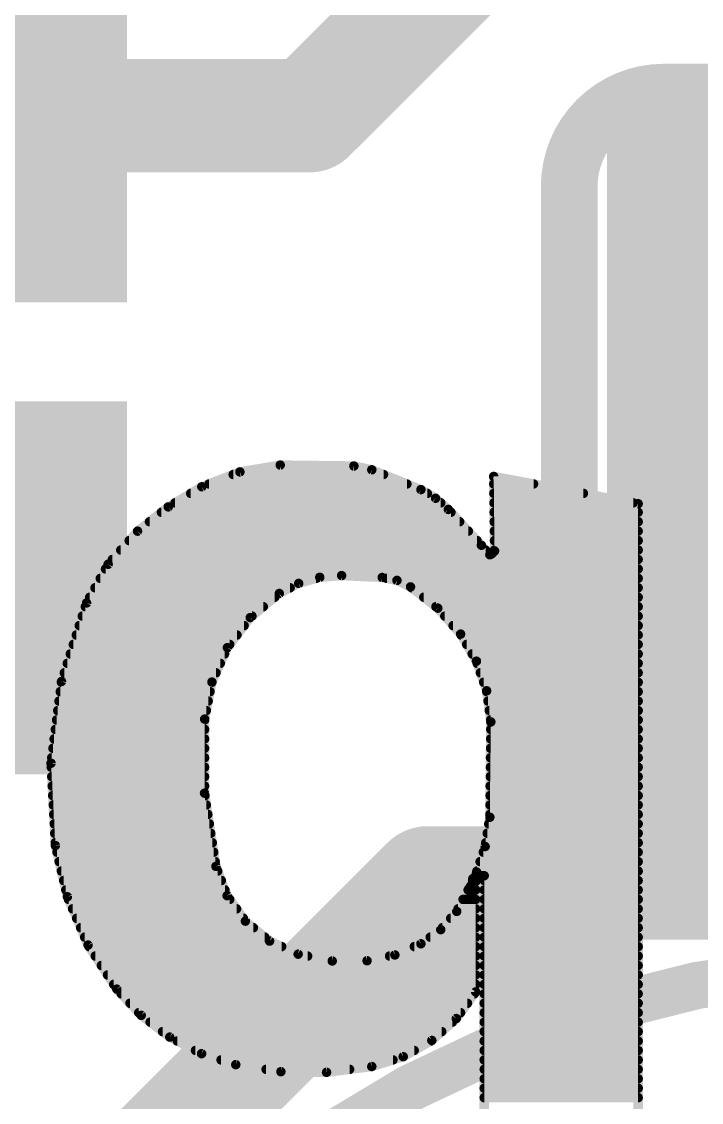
# Model space of a CAD drawing. Extents: x -8.2 to 28.1, y -0.4 to 23.5.
# Drawn here: x 10.338 to 12.166, y 4.966 to 7.873 of the extents above; entities that cross this region are included whole.
import ezdxf

# ---------------------------------------------------------------- set-up
doc = ezdxf.new("R2010")
doc.units = 0
for name, color, linetype in [('1', 12, 'CONTINUOUS'), ('21', 53, 'CONTINUOUS'), ('22', 53, 'CONTINUOUS'), ('29', 253, 'CONTINUOUS'), ('31', 253, 'CONTINUOUS'), ('39', 12, 'CONTINUOUS')]:
    doc.layers.add(name, color=color, linetype=linetype)

# ---------------------------------------------------------------- blocks, each defined once
blk = doc.blocks.new('RECT')
blk.add_solid([(-0.5, -0.5), (0.5, -0.5), (-0.5, 0.5), (0.5, 0.5)])

msp = doc.modelspace()

# ---------------------------------------------------------------- linework, layer by layer
at = {"layer": '1', "const_width": 0.3048}
for points in [[(11.1125, 7.62), (11.7475, 8.255)], [(9.685, 7.62), (11.1125, 7.62)], [(11.43, 5.5563), (9.6837, 3.81)], [(13.0175, 5.5563), (11.43, 5.5563)]]:
    msp.add_lwpolyline(points, dxfattribs=at)
at = {"layer": '1', "const_width": 0.1524}
for points in [[(11.1125, 7.5438, 1), (11.1125, 7.6962)], [(11.0586, 7.6739, 1), (11.1664, 7.5661)], [(11.43, 5.6325, 1), (11.43, 5.4801)], [(11.4839, 5.5024, 1), (11.3761, 5.6101)]]:
    msp.add_lwpolyline(points, format="xyb", dxfattribs=at)
at = {"layer": '21'}
for points, const_width in [([(12.065, 7.6835, 0.4142), (11.811, 7.4295)], 0.1524), ([(12.065, 7.7216, 1), (12.065, 7.6454)], 0.0762), ([(12.065, 7.6454, 1), (12.065, 7.7216)], 0.0762), ([(11.8491, 7.4295, 1), (11.7729, 7.4295)], 0.0762), ([(11.7729, 7.4295, 1), (11.8491, 7.4295)], 0.0762), ([(11.811, 5.9055, 0.4142), (12.065, 5.6515)], 0.1524), ([(11.8491, 5.9055, 1), (11.7729, 5.9055)], 0.0762), ([(11.7729, 5.9055, 1), (11.8491, 5.9055)], 0.0762), ([(12.065, 5.6896, 1), (12.065, 5.6134)], 0.0762), ([(12.065, 5.6134, 1), (12.065, 5.6896)], 0.0762)]:
    msp.add_lwpolyline(points, format="xyb", dxfattribs=dict(at, const_width=const_width))
at = {"layer": '21', "const_width": 0.1524}
for points in [[(12.065, 7.6835), (14.605, 7.6835)], [(11.811, 5.9055), (11.811, 7.4295)], [(14.605, 5.6515), (12.065, 5.6515)]]:
    msp.add_lwpolyline(points, dxfattribs=at)
at = {"layer": '22', "const_width": 0.0254}
for points in [[(11.0338, 6.6802), (10.9253, 6.6618)], [(11.2319, 6.6777), (11.0338, 6.6802)], [(11.2801, 6.6675), (11.2319, 6.6777)], [(10.9253, 6.6618), (10.8229, 6.6218)], [(10.9073, 6.6548), (11.3116, 6.6548)], [(11.4122, 6.6142), (11.2801, 6.6675)], [(11.6078, 6.6497), (11.6103, 6.4491)], [(11.9964, 6.5761), (11.6078, 6.6497)], [(10.8229, 6.6218), (10.7327, 6.5677)], [(10.8423, 6.6294), (11.3745, 6.6294)], [(11.6081, 6.6294), (11.715, 6.6294)], [(10.7932, 6.604), (11.4295, 6.604)], [(11.4515, 6.5909), (11.4122, 6.6142)], [(11.4859, 6.5608), (11.4515, 6.5909)], [(11.6084, 6.604), (11.8491, 6.604)], [(10.7327, 6.5677), (10.6502, 6.5024)], [(10.7508, 6.5786), (11.4656, 6.5786)], [(11.5748, 6.4643), (11.4859, 6.5608)], [(11.6087, 6.5786), (11.9832, 6.5786)], [(11.9964, 4.5187), (11.9964, 6.5761)], [(10.7143, 6.5532), (11.4929, 6.5532)], [(11.609, 6.5532), (11.9964, 6.5532)], [(10.6502, 6.5024), (10.5711, 6.4134)], [(10.6502, 6.5024), (11.5397, 6.5024)], [(10.6823, 6.5278), (11.5163, 6.5278)], [(11.6093, 6.5278), (11.9964, 6.5278)], [(11.6096, 6.5024), (11.9964, 6.5024)], [(10.6276, 6.477), (11.5631, 6.477)], [(11.61, 6.477), (11.9964, 6.477)], [(10.605, 6.4516), (11.5862, 6.4516)], [(11.5976, 6.4389), (11.5748, 6.4643)], [(11.6103, 6.4491), (11.6027, 6.4414)], [(11.6103, 6.4516), (11.9964, 6.4516)], [(10.5711, 6.4134), (10.5131, 6.3094)], [(10.5824, 6.4262), (11.9964, 6.4262)], [(11.6027, 6.4414), (11.5976, 6.4389)], [(10.564, 6.4008), (11.9964, 6.4008)], [(10.5499, 6.3754), (11.1302, 6.3754)], [(11.0312, 6.3348), (11.0835, 6.362)], [(11.0835, 6.362), (11.1402, 6.3783)], [(11.1402, 6.3783), (11.1989, 6.383)], [(11.1989, 6.383), (11.3081, 6.3779)], [(11.3081, 6.3779), (11.3478, 6.37)], [(11.3206, 6.3754), (11.9964, 6.3754)], [(11.3478, 6.37), (11.3843, 6.3525)], [(10.5357, 6.35), (11.0605, 6.35)], [(10.9531, 6.2699), (11.0312, 6.3348)], [(11.3843, 6.3525), (11.4575, 6.2953)], [(11.3875, 6.35), (11.9964, 6.35)], [(10.5131, 6.3094), (10.4457, 6.0981)], [(10.5098, 6.2992), (10.9883, 6.2992)], [(10.5216, 6.3246), (11.0189, 6.3246)], [(11.42, 6.3246), (11.9964, 6.3246)], [(11.4525, 6.2992), (11.9964, 6.2992)], [(10.5017, 6.2738), (10.9578, 6.2738)], [(10.8917, 6.1891), (10.9531, 6.2699)], [(11.4575, 6.2953), (11.5189, 6.2255)], [(11.4764, 6.2738), (11.9964, 6.2738)], [(10.4936, 6.2484), (10.9367, 6.2484)], [(11.4988, 6.2484), (11.9964, 6.2484)], [(10.4855, 6.223), (10.9174, 6.223)], [(11.5189, 6.2255), (11.5615, 6.1527)], [(11.5204, 6.223), (11.9964, 6.223)], [(10.4774, 6.1976), (10.8981, 6.1976)], [(10.8501, 6.0965), (10.8917, 6.1891)], [(11.5352, 6.1976), (11.9964, 6.1976)], [(10.4693, 6.1722), (10.8841, 6.1722)], [(11.5501, 6.1722), (11.9964, 6.1722)], [(11.5615, 6.1527), (11.5889, 6.0729)], [(10.4612, 6.1468), (10.8727, 6.1468)], [(11.5635, 6.1468), (11.9964, 6.1468)], [(10.4457, 6.0981), (10.4174, 5.8781)], [(10.4454, 6.096), (10.85, 6.096)], [(10.4531, 6.1214), (10.8613, 6.1214)], [(10.8306, 5.9969), (10.8501, 6.0965)], [(11.5722, 6.1214), (11.9964, 6.1214)], [(11.581, 6.096), (11.9964, 6.096)], [(10.4422, 6.0706), (10.8451, 6.0706)], [(11.5889, 6.0729), (11.6002, 5.9893)], [(11.5892, 6.0706), (11.9964, 6.0706)], [(10.4389, 6.0452), (10.8401, 6.0452)], [(11.5927, 6.0452), (11.9964, 6.0452)], [(10.4356, 6.0198), (10.8351, 6.0198)], [(11.5961, 6.0198), (11.9964, 6.0198)], [(10.4324, 5.9944), (10.8306, 5.9944)], [(10.8303, 5.7976), (10.8306, 5.9969)], [(11.6002, 5.9893), (11.5976, 5.7328)], [(11.5995, 5.9944), (11.9964, 5.9944)], [(10.4291, 5.969), (10.8306, 5.969)], [(11.6, 5.969), (11.9964, 5.969)], [(10.4258, 5.9436), (10.8305, 5.9436)], [(11.5997, 5.9436), (11.9964, 5.9436)], [(10.4193, 5.8928), (10.8304, 5.8928)], [(10.4226, 5.9182), (10.8305, 5.9182)], [(11.5992, 5.8928), (11.9964, 5.8928)], [(11.5995, 5.9182), (11.9964, 5.9182)], [(10.4174, 5.8781), (10.4292, 5.6566)], [(10.418, 5.8674), (10.8304, 5.8674)], [(11.599, 5.8674), (11.9964, 5.8674)], [(10.4193, 5.842), (10.8303, 5.842)], [(11.5987, 5.842), (11.9964, 5.842)], [(10.4207, 5.8166), (10.8303, 5.8166)], [(11.5984, 5.8166), (11.9964, 5.8166)], [(10.422, 5.7912), (10.8313, 5.7912)], [(10.861, 5.6007), (10.8303, 5.7976)], [(11.5982, 5.7912), (11.9964, 5.7912)], [(10.4234, 5.7658), (10.8352, 5.7658)], [(11.5979, 5.7658), (11.9964, 5.7658)], [(10.4247, 5.7404), (10.8392, 5.7404)], [(10.4261, 5.715), (10.8432, 5.715)], [(11.5976, 5.7328), (11.5849, 5.654)], [(11.5947, 5.715), (11.9964, 5.715)], [(11.5977, 5.7404), (11.9964, 5.7404)], [(10.4274, 5.6896), (10.8471, 5.6896)], [(11.5906, 5.6896), (11.9964, 5.6896)], [(10.4288, 5.6642), (10.8511, 5.6642)], [(11.5865, 5.6642), (11.9964, 5.6642)], [(10.4292, 5.6566), (10.4615, 5.519)], [(10.4334, 5.6388), (10.8551, 5.6388)], [(11.5849, 5.654), (11.5621, 5.5855)], [(11.5798, 5.6388), (11.9964, 5.6388)], [(10.4393, 5.6134), (10.859, 5.6134)], [(10.891, 5.5218), (10.861, 5.6007)], [(11.5714, 5.6134), (11.9964, 5.6134)], [(10.4453, 5.588), (10.8658, 5.588)], [(11.5621, 5.5855), (11.5616, 5.5818)], [(11.5616, 5.5818), (11.563, 5.5783)], [(11.5629, 5.588), (11.9964, 5.588)], [(11.563, 5.5783), (11.566, 5.5759)], [(11.566, 5.5759), (11.5697, 5.5753)], [(11.5697, 5.5753), (11.5824, 5.5753)], [(11.5824, 5.5753), (11.5824, 4.1453)], [(10.4513, 5.5626), (10.8755, 5.5626)], [(11.5443, 5.5448), (11.5392, 5.5372)], [(11.5499, 5.5529), (11.5443, 5.5448)], [(11.5519, 5.5626), (11.5499, 5.5529)], [(11.5595, 5.5601), (11.5519, 5.5677)], [(11.5519, 5.5677), (11.5519, 5.5626)], [(11.5519, 5.5626), (11.557, 5.5626)], [(11.5595, 5.2629), (11.5595, 5.5601)], [(11.5824, 5.5626), (11.9964, 5.5626)], [(10.4572, 5.5372), (10.8851, 5.5372)], [(10.4615, 5.519), (10.5171, 5.3889)], [(10.4646, 5.5118), (10.8981, 5.5118)], [(10.9401, 5.4533), (10.891, 5.5218)], [(11.5392, 5.5372), (11.5085, 5.4795)], [(11.5257, 5.5118), (11.5595, 5.5118)], [(11.5392, 5.5372), (11.5595, 5.5372)], [(11.5824, 5.5372), (11.9964, 5.5372)], [(11.5824, 5.5118), (11.9964, 5.5118)], [(10.4754, 5.4864), (10.9164, 5.4864)], [(11.5122, 5.4864), (11.5595, 5.4864)], [(11.5824, 5.4864), (11.9964, 5.4864)], [(10.4863, 5.461), (10.9346, 5.461)], [(11.0053, 5.3996), (10.9401, 5.4533)], [(11.5085, 5.4795), (11.4654, 5.4303)], [(11.4923, 5.461), (11.5595, 5.461)], [(11.5824, 5.461), (11.9964, 5.461)], [(10.4971, 5.4356), (10.9616, 5.4356)], [(11.4654, 5.4303), (11.4122, 5.3924)], [(11.47, 5.4356), (11.5595, 5.4356)], [(11.5824, 5.4356), (11.9964, 5.4356)], [(10.508, 5.4102), (10.9924, 5.4102)], [(11.082, 5.3645), (11.0053, 5.3996)], [(11.4372, 5.4102), (11.5595, 5.4102)], [(11.5824, 5.4102), (11.9964, 5.4102)], [(10.5171, 5.3889), (10.5943, 5.2705)], [(10.5198, 5.3848), (11.0377, 5.3848)], [(11.4122, 5.3924), (11.3421, 5.3624)], [(11.3945, 5.3848), (11.5595, 5.3848)], [(11.5824, 5.3848), (11.9964, 5.3848)], [(10.5364, 5.3594), (11.1075, 5.3594)], [(11.1738, 5.3461), (11.082, 5.3645)], [(11.2674, 5.3467), (11.1738, 5.3461)], [(11.3421, 5.3624), (11.2674, 5.3467)], [(11.3279, 5.3594), (11.5595, 5.3594)], [(11.5824, 5.3594), (11.9964, 5.3594)], [(10.5529, 5.334), (11.5595, 5.334)], [(10.5695, 5.3086), (11.5595, 5.3086)], [(11.5824, 5.334), (11.9964, 5.334)], [(11.5824, 5.3086), (11.9964, 5.3086)], [(10.586, 5.2832), (11.5595, 5.2832)], [(11.5824, 5.2832), (11.9964, 5.2832)], [(10.5943, 5.2705), (10.6601, 5.1998)], [(10.6061, 5.2578), (11.5558, 5.2578)], [(11.5075, 5.1913), (11.5595, 5.2629)], [(11.5824, 5.2578), (11.9964, 5.2578)], [(10.6298, 5.2324), (11.5373, 5.2324)], [(11.5824, 5.2324), (11.9964, 5.2324)], [(10.6534, 5.207), (11.5189, 5.207)], [(10.6601, 5.1998), (10.7369, 5.1414)], [(11.5824, 5.207), (11.9964, 5.207)], [(10.684, 5.1816), (11.4966, 5.1816)], [(11.4415, 5.1323), (11.5075, 5.1913)], [(11.5824, 5.1816), (11.9964, 5.1816)], [(10.7174, 5.1562), (11.4682, 5.1562)], [(10.7369, 5.1414), (10.8225, 5.0968)], [(11.5824, 5.1562), (11.9964, 5.1562)], [(10.7571, 5.1308), (11.4388, 5.1308)], [(10.8059, 5.1054), (11.3941, 5.1054)], [(11.3646, 5.0886), (11.4415, 5.1323)], [(11.5824, 5.1308), (11.9964, 5.1308)], [(11.5824, 5.1054), (11.9964, 5.1054)], [(10.8225, 5.0968), (10.9144, 5.0673)], [(10.8748, 5.08), (11.3369, 5.08)], [(11.2801, 5.0622), (11.3646, 5.0886)], [(11.5824, 5.08), (11.9964, 5.08)], [(10.9144, 5.0673), (11.0357, 5.0484)], [(10.9959, 5.0546), (11.2205, 5.0546)], [(11.0357, 5.0484), (11.1584, 5.0467)], [(11.1584, 5.0467), (11.2801, 5.0622)], [(11.5824, 5.0546), (11.9964, 5.0546)], [(11.5824, 5.0292), (11.9964, 5.0292)], [(11.5824, 5.0038), (11.9964, 5.0038)], [(11.5824, 4.9784), (11.9964, 4.9784)]]:
    msp.add_lwpolyline(points, dxfattribs=at)
at = {"layer": '22', "const_width": 0.0127}
for points in [[(11.0339, 6.6865, 1), (11.0337, 6.6739)], [(11.0349, 6.6739, 1), (11.0327, 6.6865)], [(11.2332, 6.6839, 1), (11.2306, 6.6715)], [(11.2318, 6.6714, 1), (11.232, 6.684)], [(10.9073, 6.6612, 1), (10.9073, 6.6485)], [(10.9243, 6.6681, 1), (10.9264, 6.6556)], [(10.9277, 6.6559, 1), (10.923, 6.6678)], [(11.2825, 6.6734, 1), (11.2777, 6.6616)], [(11.2788, 6.6613, 1), (11.2814, 6.6737)], [(11.3116, 6.6485, 1), (11.3116, 6.6612)], [(11.6141, 6.6498, 1), (11.6015, 6.6496)], [(11.609, 6.6559, 1), (11.6066, 6.6435)], [(10.8206, 6.6277, 1), (10.8252, 6.6159)], [(10.8262, 6.6164, 1), (10.8196, 6.6272)], [(10.8423, 6.6358, 1), (10.8423, 6.6231)], [(11.3745, 6.6231, 1), (11.3745, 6.6358)], [(11.6081, 6.6358, 1), (11.6081, 6.6231)], [(11.715, 6.6231, 1), (11.715, 6.6358)], [(10.7932, 6.6104, 1), (10.7932, 6.5976)], [(11.4154, 6.6197, 1), (11.409, 6.6087)], [(11.4098, 6.6083, 1), (11.4146, 6.6201)], [(11.4295, 6.5976, 1), (11.4295, 6.6104)], [(11.4557, 6.5957, 1), (11.4474, 6.5862)], [(11.4483, 6.5855, 1), (11.4548, 6.5964)], [(11.6084, 6.6104, 1), (11.6084, 6.5976)], [(11.8491, 6.5976, 1), (11.8491, 6.6104)], [(10.7294, 6.5732, 1), (10.7359, 6.5623)], [(10.7366, 6.5627, 1), (10.7287, 6.5727)], [(10.7508, 6.585, 1), (10.7508, 6.5723)], [(11.4656, 6.5723, 1), (11.4656, 6.585)], [(11.4906, 6.5651, 1), (11.4812, 6.5565)], [(11.4817, 6.556, 1), (11.4901, 6.5656)], [(11.6087, 6.585, 1), (11.6087, 6.5723)], [(11.9832, 6.5723, 1), (11.9832, 6.585)], [(12.0028, 6.5761, 1), (11.9901, 6.5761)], [(11.9952, 6.5699, 1), (11.9976, 6.5823)], [(10.7143, 6.5596, 1), (10.7143, 6.5469)], [(11.4929, 6.5469, 1), (11.4929, 6.5596)], [(11.609, 6.5596, 1), (11.609, 6.5469)], [(11.9964, 6.5469, 1), (11.9964, 6.5596)], [(10.6502, 6.5088, 1), (10.6502, 6.4961)], [(10.6463, 6.5074, 1), (10.6541, 6.4974)], [(10.6549, 6.4982, 1), (10.6455, 6.5066)], [(10.6823, 6.5342, 1), (10.6823, 6.5214)], [(11.5163, 6.5214, 1), (11.5163, 6.5342)], [(11.5397, 6.4961, 1), (11.5397, 6.5088)], [(11.6093, 6.5342, 1), (11.6093, 6.5214)], [(11.6096, 6.5088, 1), (11.6096, 6.4961)], [(11.9964, 6.5214, 1), (11.9964, 6.5342)], [(11.9964, 6.4961, 1), (11.9964, 6.5088)], [(10.6276, 6.4834, 1), (10.6276, 6.4707)], [(11.5631, 6.4707, 1), (11.5631, 6.4834)], [(11.61, 6.4834, 1), (11.61, 6.4707)], [(11.9964, 6.4707, 1), (11.9964, 6.4834)], [(10.605, 6.458, 1), (10.605, 6.4452)], [(11.5795, 6.4685, 1), (11.5701, 6.4601)], [(11.5701, 6.46, 1), (11.5795, 6.4686)], [(11.5862, 6.4452, 1), (11.5862, 6.458)], [(11.6103, 6.458, 1), (11.6103, 6.4452)], [(11.604, 6.449, 1), (11.6166, 6.4492)], [(11.6148, 6.4446, 1), (11.6058, 6.4536)], [(11.9964, 6.4452, 1), (11.9964, 6.458)], [(10.5766, 6.4103, 1), (10.5655, 6.4165)], [(10.5824, 6.4326, 1), (10.5824, 6.4199)], [(11.5948, 6.4446, 1), (11.6004, 6.4332)], [(11.5929, 6.4347, 1), (11.6023, 6.4431)], [(11.5982, 6.4459, 1), (11.6072, 6.4369)], [(11.6055, 6.4357, 1), (11.5999, 6.4471)], [(11.9964, 6.4199, 1), (11.9964, 6.4326)], [(10.564, 6.4072, 1), (10.564, 6.3944)], [(10.5663, 6.4176, 1), (10.5758, 6.4092)], [(11.9964, 6.3944, 1), (11.9964, 6.4072)], [(10.5499, 6.3818, 1), (10.5499, 6.369)], [(11.0817, 6.3681, 1), (11.0853, 6.3559)], [(11.0864, 6.3563, 1), (11.0806, 6.3676)], [(11.1302, 6.369, 1), (11.1302, 6.3818)], [(11.1396, 6.3846, 1), (11.1407, 6.3719)], [(11.1419, 6.3722, 1), (11.1384, 6.3844)], [(11.1992, 6.3893, 1), (11.1986, 6.3767)], [(11.1994, 6.3767, 1), (11.1984, 6.3893)], [(11.3093, 6.3841, 1), (11.3069, 6.3717)], [(11.3078, 6.3716, 1), (11.3084, 6.3842)], [(11.3206, 6.3818, 1), (11.3206, 6.369)], [(11.3505, 6.3757, 1), (11.345, 6.3642)], [(11.3465, 6.3637, 1), (11.349, 6.3762)], [(11.9964, 6.369, 1), (11.9964, 6.3818)], [(10.5357, 6.3564, 1), (10.5357, 6.3437)], [(11.0283, 6.3404, 1), (11.0341, 6.3292)], [(11.0353, 6.3299, 1), (11.0271, 6.3397)], [(11.0605, 6.3437, 1), (11.0605, 6.3564)], [(11.3882, 6.3575, 1), (11.3804, 6.3475)], [(11.3875, 6.3564, 1), (11.3875, 6.3437)], [(11.3816, 6.3468, 1), (11.387, 6.3582)], [(11.9964, 6.3437, 1), (11.9964, 6.3564)], [(10.5098, 6.3056, 1), (10.5098, 6.2928)], [(10.5076, 6.3125, 1), (10.5186, 6.3063)], [(10.5191, 6.3075, 1), (10.5071, 6.3113)], [(10.5216, 6.331, 1), (10.5216, 6.3182)], [(10.9883, 6.2928, 1), (10.9883, 6.3056)], [(11.0189, 6.3182, 1), (11.0189, 6.331)], [(11.42, 6.331, 1), (11.42, 6.3182)], [(11.4525, 6.3056, 1), (11.4525, 6.2928)], [(11.9964, 6.3182, 1), (11.9964, 6.331)], [(11.9964, 6.2928, 1), (11.9964, 6.3056)], [(10.5017, 6.2802, 1), (10.5017, 6.2675)], [(10.9491, 6.2748, 1), (10.9572, 6.2651)], [(10.9582, 6.2661, 1), (10.9481, 6.2738)], [(10.9578, 6.2675, 1), (10.9578, 6.2802)], [(11.4623, 6.2995, 1), (11.4528, 6.2911)], [(11.4536, 6.2903, 1), (11.4615, 6.3003)], [(11.4764, 6.2802, 1), (11.4764, 6.2675)], [(11.9964, 6.2675, 1), (11.9964, 6.2802)], [(10.4936, 6.2548, 1), (10.4936, 6.242)], [(10.9367, 6.242, 1), (10.9367, 6.2548)], [(11.4988, 6.2548, 1), (11.4988, 6.242)], [(11.9964, 6.242, 1), (11.9964, 6.2548)], [(10.4855, 6.2294, 1), (10.4855, 6.2166)], [(10.9174, 6.2166, 1), (10.9174, 6.2294)], [(11.5244, 6.2287, 1), (11.5134, 6.2223)], [(11.5204, 6.2294, 1), (11.5204, 6.2166)], [(11.5141, 6.2213, 1), (11.5237, 6.2297)], [(11.9964, 6.2166, 1), (11.9964, 6.2294)], [(10.4774, 6.204, 1), (10.4774, 6.1913)], [(10.8866, 6.193, 1), (10.8968, 6.1853)], [(10.8975, 6.1865, 1), (10.8859, 6.1917)], [(10.8981, 6.1913, 1), (10.8981, 6.204)], [(11.5352, 6.204, 1), (11.5352, 6.1913)], [(11.9964, 6.1913, 1), (11.9964, 6.204)], [(10.4693, 6.1786, 1), (10.4693, 6.1658)], [(10.8841, 6.1658, 1), (10.8841, 6.1786)], [(11.5501, 6.1786, 1), (11.5501, 6.1658)], [(11.5675, 6.1547, 1), (11.5555, 6.1506)], [(11.9964, 6.1658, 1), (11.9964, 6.1786)], [(10.4612, 6.1532, 1), (10.4612, 6.1405)], [(10.8727, 6.1405, 1), (10.8727, 6.1532)], [(11.556, 6.1495, 1), (11.567, 6.1559)], [(11.5635, 6.1532, 1), (11.5635, 6.1405)], [(11.9964, 6.1405, 1), (11.9964, 6.1532)], [(10.4454, 6.1024, 1), (10.4454, 6.0896)], [(10.452, 6.0973, 1), (10.4394, 6.0989)], [(10.4396, 6.1, 1), (10.4517, 6.0962)], [(10.4531, 6.1278, 1), (10.4531, 6.1151)], [(10.8564, 6.0953, 1), (10.8439, 6.0977)], [(10.85, 6.0896, 1), (10.85, 6.1024)], [(10.8613, 6.1151, 1), (10.8613, 6.1278)], [(11.5722, 6.1278, 1), (11.5722, 6.1151)], [(11.581, 6.1024, 1), (11.581, 6.0896)], [(11.9964, 6.1151, 1), (11.9964, 6.1278)], [(11.9964, 6.0896, 1), (11.9964, 6.1024)], [(10.4422, 6.077, 1), (10.4422, 6.0643)], [(10.8444, 6.0991, 1), (10.8559, 6.0939)], [(10.8451, 6.0643, 1), (10.8451, 6.077)], [(11.5952, 6.0738, 1), (11.5826, 6.0721)], [(11.5892, 6.077, 1), (11.5892, 6.0643)], [(11.5829, 6.0708, 1), (11.5949, 6.075)], [(11.9964, 6.0643, 1), (11.9964, 6.077)], [(10.4389, 6.0516, 1), (10.4389, 6.0389)], [(10.8401, 6.0389, 1), (10.8401, 6.0516)], [(11.5927, 6.0516, 1), (11.5927, 6.0389)], [(11.9964, 6.0389, 1), (11.9964, 6.0516)], [(10.4356, 6.0262, 1), (10.4356, 6.0134)], [(10.8351, 6.0134, 1), (10.8351, 6.0262)], [(11.5961, 6.0262, 1), (11.5961, 6.0134)], [(11.9964, 6.0134, 1), (11.9964, 6.0262)], [(10.4324, 6.0008, 1), (10.4324, 5.9881)], [(10.8244, 5.9981, 1), (10.8368, 5.9957)], [(10.8369, 5.9969, 1), (10.8243, 5.9969)], [(10.8306, 5.9881, 1), (10.8306, 6.0008)], [(11.5995, 6.0008, 1), (11.5995, 5.9881)], [(11.6065, 5.9892, 1), (11.5939, 5.9894)], [(11.5939, 5.9885, 1), (11.6065, 5.9901)], [(11.9964, 5.9881, 1), (11.9964, 6.0008)], [(10.4291, 5.9754, 1), (10.4291, 5.9627)], [(10.8306, 5.9627, 1), (10.8306, 5.9754)], [(11.6, 5.9754, 1), (11.6, 5.9627)], [(11.9964, 5.9627, 1), (11.9964, 5.9754)], [(10.4258, 5.95, 1), (10.4258, 5.9372)], [(10.8305, 5.9372, 1), (10.8305, 5.95)], [(11.5997, 5.95, 1), (11.5997, 5.9372)], [(11.9964, 5.9372, 1), (11.9964, 5.95)], [(10.4193, 5.8992, 1), (10.4193, 5.8864)], [(10.4226, 5.9246, 1), (10.4226, 5.9119)], [(10.8304, 5.8864, 1), (10.8304, 5.8992)], [(10.8305, 5.9119, 1), (10.8305, 5.9246)], [(11.5992, 5.8992, 1), (11.5992, 5.8864)], [(11.5995, 5.9246, 1), (11.5995, 5.9119)], [(11.9964, 5.9119, 1), (11.9964, 5.9246)], [(11.9964, 5.8864, 1), (11.9964, 5.8992)], [(10.4238, 5.8784, 1), (10.4111, 5.8778)], [(10.4111, 5.8789, 1), (10.4237, 5.8773)], [(10.418, 5.8738, 1), (10.418, 5.861)], [(10.8304, 5.861, 1), (10.8304, 5.8738)], [(11.599, 5.8738, 1), (11.599, 5.861)], [(11.9964, 5.861, 1), (11.9964, 5.8738)], [(10.4193, 5.8484, 1), (10.4193, 5.8357)], [(10.8303, 5.8357, 1), (10.8303, 5.8484)], [(11.5987, 5.8484, 1), (11.5987, 5.8357)], [(11.9964, 5.8357, 1), (11.9964, 5.8484)], [(10.4207, 5.823, 1), (10.4207, 5.8102)], [(10.8303, 5.8102, 1), (10.8303, 5.823)], [(11.5984, 5.823, 1), (11.5984, 5.8102)], [(11.9964, 5.8102, 1), (11.9964, 5.823)], [(10.422, 5.7976, 1), (10.422, 5.7848)], [(10.8239, 5.7976, 1), (10.8366, 5.7976)], [(10.8365, 5.7986, 1), (10.824, 5.7966)], [(10.8313, 5.7848, 1), (10.8313, 5.7976)], [(11.5982, 5.7976, 1), (11.5982, 5.7848)], [(11.9964, 5.7848, 1), (11.9964, 5.7976)], [(10.4234, 5.7722, 1), (10.4234, 5.7595)], [(10.8352, 5.7595, 1), (10.8352, 5.7722)], [(11.5979, 5.7722, 1), (11.5979, 5.7595)], [(11.9964, 5.7595, 1), (11.9964, 5.7722)], [(10.4247, 5.7468, 1), (10.4247, 5.734)], [(10.4261, 5.7214, 1), (10.4261, 5.7086)], [(10.8392, 5.734, 1), (10.8392, 5.7468)], [(10.8432, 5.7086, 1), (10.8432, 5.7214)], [(11.5947, 5.7214, 1), (11.5947, 5.7086)], [(11.5913, 5.7329, 1), (11.6039, 5.7327)], [(11.5977, 5.7468, 1), (11.5977, 5.734)], [(11.6039, 5.7318, 1), (11.5913, 5.7338)], [(11.9964, 5.734, 1), (11.9964, 5.7468)], [(11.9964, 5.7086, 1), (11.9964, 5.7214)], [(10.4274, 5.696, 1), (10.4274, 5.6833)], [(10.8471, 5.6833, 1), (10.8471, 5.696)], [(11.5906, 5.696, 1), (11.5906, 5.6833)], [(11.9964, 5.6833, 1), (11.9964, 5.696)], [(10.4288, 5.6706, 1), (10.4288, 5.6578)], [(10.8511, 5.6578, 1), (10.8511, 5.6706)], [(11.5865, 5.6706, 1), (11.5865, 5.6578)], [(11.9964, 5.6578, 1), (11.9964, 5.6706)], [(10.4354, 5.6581, 1), (10.423, 5.6551)], [(10.4229, 5.6563, 1), (10.4355, 5.6569)], [(10.4334, 5.6452, 1), (10.4334, 5.6325)], [(10.8551, 5.6325, 1), (10.8551, 5.6452)], [(11.5798, 5.6452, 1), (11.5798, 5.6325)], [(11.5786, 5.655, 1), (11.5912, 5.653)], [(11.5909, 5.652, 1), (11.5789, 5.656)], [(11.9964, 5.6325, 1), (11.9964, 5.6452)], [(10.4393, 5.6198, 1), (10.4393, 5.6071)], [(10.8669, 5.603, 1), (10.8551, 5.5984)], [(10.859, 5.6071, 1), (10.859, 5.6198)], [(11.5714, 5.6198, 1), (11.5714, 5.6071)], [(11.9964, 5.6071, 1), (11.9964, 5.6198)], [(10.4453, 5.5944, 1), (10.4453, 5.5816)], [(10.8547, 5.5997, 1), (10.8673, 5.6017)], [(10.8658, 5.5816, 1), (10.8658, 5.5944)], [(11.5675, 5.5841, 1), (11.5557, 5.5794)], [(11.5553, 5.5826, 1), (11.5679, 5.5809)], [(11.5561, 5.5875, 1), (11.5681, 5.5835)], [(11.5684, 5.5847, 1), (11.5558, 5.5863)], [(11.5629, 5.5944, 1), (11.5629, 5.5816)], [(11.567, 5.5832, 1), (11.5591, 5.5733)], [(11.5571, 5.5759, 1), (11.5689, 5.5806)], [(11.567, 5.5822, 1), (11.565, 5.5696)], [(11.562, 5.5709, 1), (11.5699, 5.5809)], [(11.5697, 5.5817, 1), (11.5697, 5.569)], [(11.5687, 5.569, 1), (11.5707, 5.5816)], [(11.5887, 5.5753, 1), (11.5761, 5.5753)], [(11.5824, 5.569, 1), (11.5824, 5.5817)], [(11.9964, 5.5816, 1), (11.9964, 5.5944)], [(10.4513, 5.569, 1), (10.4513, 5.5563)], [(10.8755, 5.5563, 1), (10.8755, 5.569)], [(11.5391, 5.5484, 1), (11.5495, 5.5412)], [(11.5496, 5.5413, 1), (11.539, 5.5483)], [(11.5437, 5.5542, 1), (11.5561, 5.5517)], [(11.5551, 5.5493, 1), (11.5447, 5.5565)], [(11.5564, 5.5722, 1), (11.5474, 5.5632)], [(11.5519, 5.569, 1), (11.5519, 5.5563)], [(11.5582, 5.5677, 1), (11.5456, 5.5677)], [(11.5456, 5.5626, 1), (11.5582, 5.5626)], [(11.5581, 5.5613, 1), (11.5457, 5.5639)], [(11.5658, 5.5601, 1), (11.5532, 5.5601)], [(11.555, 5.5556, 1), (11.564, 5.5646)], [(11.557, 5.5563, 1), (11.557, 5.569)], [(11.5824, 5.569, 1), (11.5824, 5.5563)], [(11.9964, 5.5563, 1), (11.9964, 5.569)], [(10.4572, 5.5436, 1), (10.4572, 5.5309)], [(10.4673, 5.5214, 1), (10.4557, 5.5165)], [(10.4553, 5.5175, 1), (10.4677, 5.5204)], [(10.4646, 5.5182, 1), (10.4646, 5.5054)], [(10.8961, 5.5255, 1), (10.8858, 5.5181)], [(10.885, 5.5196, 1), (10.8969, 5.5241)], [(10.8851, 5.5309, 1), (10.8851, 5.5436)], [(10.8981, 5.5054, 1), (10.8981, 5.5182)], [(11.5257, 5.5182, 1), (11.5257, 5.5054)], [(11.5392, 5.5436, 1), (11.5392, 5.5309)], [(11.5339, 5.5407, 1), (11.5445, 5.5337)], [(11.5448, 5.5342, 1), (11.5336, 5.5402)], [(11.5595, 5.5309, 1), (11.5595, 5.5436)], [(11.5595, 5.5054, 1), (11.5595, 5.5182)], [(11.5824, 5.5436, 1), (11.5824, 5.5309)], [(11.5824, 5.5182, 1), (11.5824, 5.5054)], [(11.9964, 5.5309, 1), (11.9964, 5.5436)], [(11.9964, 5.5054, 1), (11.9964, 5.5182)], [(10.4754, 5.4928, 1), (10.4754, 5.4801)], [(10.9164, 5.4801, 1), (10.9164, 5.4928)], [(11.5122, 5.4928, 1), (11.5122, 5.4801)], [(11.5595, 5.4801, 1), (11.5595, 5.4928)], [(11.5824, 5.4928, 1), (11.5824, 5.4801)], [(11.9964, 5.4801, 1), (11.9964, 5.4928)], [(10.4863, 5.4674, 1), (10.4863, 5.4546)], [(10.9442, 5.4582, 1), (10.9361, 5.4484)], [(10.9346, 5.4546, 1), (10.9346, 5.4674)], [(11.4923, 5.4674, 1), (11.4923, 5.4546)], [(11.5029, 5.4825, 1), (11.5141, 5.4765)], [(11.5133, 5.4753, 1), (11.5038, 5.4837)], [(11.5595, 5.4546, 1), (11.5595, 5.4674)], [(11.5824, 5.4674, 1), (11.5824, 5.4546)], [(11.9964, 5.4546, 1), (11.9964, 5.4674)], [(10.4971, 5.442, 1), (10.4971, 5.4292)], [(10.935, 5.4496, 1), (10.9453, 5.457)], [(10.9616, 5.4292, 1), (10.9616, 5.442)], [(11.4607, 5.4345, 1), (11.4702, 5.4262)], [(11.4691, 5.4252, 1), (11.4617, 5.4355)], [(11.47, 5.442, 1), (11.47, 5.4292)], [(11.5595, 5.4292, 1), (11.5595, 5.442)], [(11.5824, 5.442, 1), (11.5824, 5.4292)], [(11.9964, 5.4292, 1), (11.9964, 5.442)], [(10.508, 5.4166, 1), (10.508, 5.4039)], [(10.9924, 5.4039, 1), (10.9924, 5.4166)], [(11.0079, 5.4054, 1), (11.0026, 5.3938)], [(11.0012, 5.3947, 1), (11.0093, 5.4045)], [(11.4372, 5.4166, 1), (11.4372, 5.4039)], [(11.5595, 5.4039, 1), (11.5595, 5.4166)], [(11.5824, 5.4166, 1), (11.5824, 5.4039)], [(11.9964, 5.4039, 1), (11.9964, 5.4166)], [(10.5224, 5.3924, 1), (10.5118, 5.3855)], [(10.5113, 5.3865, 1), (10.5229, 5.3914)], [(10.5198, 5.3912, 1), (10.5198, 5.3784)], [(11.0377, 5.3784, 1), (11.0377, 5.3912)], [(11.3945, 5.3912, 1), (11.3945, 5.3784)], [(11.4085, 5.3976, 1), (11.4159, 5.3872)], [(11.4147, 5.3866, 1), (11.4097, 5.3982)], [(11.5595, 5.3784, 1), (11.5595, 5.3912)], [(11.5824, 5.3912, 1), (11.5824, 5.3784)], [(11.9964, 5.3784, 1), (11.9964, 5.3912)], [(10.5364, 5.3658, 1), (10.5364, 5.353)], [(11.0832, 5.3707, 1), (11.0808, 5.3583)], [(11.0794, 5.3587, 1), (11.0846, 5.3703)], [(11.1075, 5.353, 1), (11.1075, 5.3658)], [(11.1737, 5.3525, 1), (11.1738, 5.3398)], [(11.1725, 5.3399, 1), (11.175, 5.3523)], [(11.2661, 5.3529, 1), (11.2687, 5.3405)], [(11.2674, 5.3404, 1), (11.2674, 5.353)], [(11.3279, 5.3658, 1), (11.3279, 5.353)], [(11.3396, 5.3682, 1), (11.3446, 5.3565)], [(11.3434, 5.3562, 1), (11.3408, 5.3686)], [(11.5595, 5.353, 1), (11.5595, 5.3658)], [(11.5824, 5.3658, 1), (11.5824, 5.353)], [(11.9964, 5.353, 1), (11.9964, 5.3658)], [(10.5529, 5.3404, 1), (10.5529, 5.3277)], [(10.5695, 5.315, 1), (10.5695, 5.3022)], [(11.5595, 5.3277, 1), (11.5595, 5.3404)], [(11.5595, 5.3022, 1), (11.5595, 5.315)], [(11.5824, 5.3404, 1), (11.5824, 5.3277)], [(11.5824, 5.315, 1), (11.5824, 5.3022)], [(11.9964, 5.3277, 1), (11.9964, 5.3404)], [(11.9964, 5.3022, 1), (11.9964, 5.315)], [(10.586, 5.2896, 1), (10.586, 5.2768)], [(11.5595, 5.2768, 1), (11.5595, 5.2896)], [(11.5824, 5.2896, 1), (11.5824, 5.2768)], [(11.9964, 5.2768, 1), (11.9964, 5.2896)], [(10.5989, 5.2748, 1), (10.5897, 5.2662)], [(10.589, 5.267, 1), (10.5996, 5.274)], [(10.6061, 5.2642, 1), (10.6061, 5.2515)], [(11.5532, 5.2629, 1), (11.5658, 5.2629)], [(11.5646, 5.2592, 1), (11.5544, 5.2666)], [(11.5558, 5.2515, 1), (11.5558, 5.2642)], [(11.5824, 5.2642, 1), (11.5824, 5.2515)], [(11.9964, 5.2515, 1), (11.9964, 5.2642)], [(10.6298, 5.2388, 1), (10.6298, 5.226)], [(11.5373, 5.226, 1), (11.5373, 5.2388)], [(11.5824, 5.2388, 1), (11.5824, 5.226)], [(11.9964, 5.226, 1), (11.9964, 5.2388)], [(10.6534, 5.2134, 1), (10.6534, 5.2006)], [(10.6639, 5.2049, 1), (10.6562, 5.1948)], [(10.6554, 5.1955, 1), (10.6647, 5.2042)], [(11.5189, 5.2006, 1), (11.5189, 5.2134)], [(11.5824, 5.2134, 1), (11.5824, 5.2006)], [(11.9964, 5.2006, 1), (11.9964, 5.2134)], [(10.684, 5.188, 1), (10.684, 5.1753)], [(11.4966, 5.1753, 1), (11.4966, 5.188)], [(11.5023, 5.195, 1), (11.5126, 5.1876)], [(11.5117, 5.1866, 1), (11.5032, 5.196)], [(11.5824, 5.188, 1), (11.5824, 5.1753)], [(11.9964, 5.1753, 1), (11.9964, 5.188)], [(10.7174, 5.1626, 1), (10.7174, 5.1498)], [(10.7398, 5.147, 1), (10.7339, 5.1357)], [(10.733, 5.1363, 1), (10.7407, 5.1464)], [(11.4682, 5.1498, 1), (11.4682, 5.1626)], [(11.5824, 5.1626, 1), (11.5824, 5.1498)], [(11.9964, 5.1498, 1), (11.9964, 5.1626)], [(10.7571, 5.1372, 1), (10.7571, 5.1244)], [(10.8059, 5.1118, 1), (10.8059, 5.0991)], [(11.3941, 5.0991, 1), (11.3941, 5.1118)], [(11.4373, 5.1371, 1), (11.4457, 5.1276)], [(11.4446, 5.1268, 1), (11.4384, 5.1379)], [(11.4388, 5.1244, 1), (11.4388, 5.1372)], [(11.5824, 5.1372, 1), (11.5824, 5.1244)], [(11.5824, 5.1118, 1), (11.5824, 5.0991)], [(11.9964, 5.1244, 1), (11.9964, 5.1372)], [(11.9964, 5.0991, 1), (11.9964, 5.1118)], [(10.8244, 5.1028, 1), (10.8205, 5.0907)], [(10.8195, 5.0911, 1), (10.8254, 5.1024)], [(10.8748, 5.0864, 1), (10.8748, 5.0736)], [(11.3369, 5.0736, 1), (11.3369, 5.0864)], [(11.3614, 5.0942, 1), (11.3677, 5.0831)], [(11.3664, 5.0826, 1), (11.3627, 5.0947)], [(11.5824, 5.0864, 1), (11.5824, 5.0736)], [(11.9964, 5.0736, 1), (11.9964, 5.0864)], [(10.9154, 5.0736, 1), (10.9134, 5.061)], [(10.9125, 5.0613, 1), (10.9163, 5.0733)], [(10.9959, 5.061, 1), (10.9959, 5.0483)], [(11.0357, 5.0547, 1), (11.0356, 5.042)], [(11.0347, 5.0421, 1), (11.0366, 5.0547)], [(11.1576, 5.053, 1), (11.1592, 5.0404)], [(11.1583, 5.0403, 1), (11.1585, 5.053)], [(11.2205, 5.0483, 1), (11.2205, 5.061)], [(11.2782, 5.0683, 1), (11.282, 5.0561)], [(11.2809, 5.0559, 1), (11.2793, 5.0685)], [(11.5824, 5.061, 1), (11.5824, 5.0483)], [(11.9964, 5.0483, 1), (11.9964, 5.061)], [(11.5824, 5.0356, 1), (11.5824, 5.0229)], [(11.9964, 5.0229, 1), (11.9964, 5.0356)], [(11.5824, 5.0102, 1), (11.5824, 4.9974)], [(11.9964, 4.9974, 1), (11.9964, 5.0102)], [(11.5824, 4.9848, 1), (11.5824, 4.9721)], [(11.9964, 4.9721, 1), (11.9964, 4.9848)]]:
    msp.add_lwpolyline(points, format="xyb", dxfattribs=at)
at = {"layer": '39', "const_width": 0.127}
msp.add_lwpolyline([(12.7, -0.254, 1), (12.7, 5.334, 1), (12.7, -0.254)], format="xyb", dxfattribs=at)

# ---------------------------------------------------------------- block references
at = {"layer": '1', "xscale": 0.8, "yscale": 1.67, "rotation": 270}
for p in [(9.685, 7.62), (9.685, 6.35)]:
    msp.add_blockref('RECT', p, dxfattribs=at)
at = {"layer": '29', "xscale": 1.0032, "yscale": 1.8732, "rotation": 270}
for p in [(9.685, 7.62), (9.685, 6.35)]:
    msp.add_blockref('RECT', p, dxfattribs=at)
at = {"layer": '29', "xscale": 0.8382, "yscale": 1.4732}
msp.add_blockref('RECT', (12.5222, 6.6675), dxfattribs=at)
at = {"layer": '31', "xscale": 0.8, "yscale": 1.67, "rotation": 270}
for p in [(9.685, 7.62), (9.685, 6.35)]:
    msp.add_blockref('RECT', p, dxfattribs=at)
at = {"layer": '31', "xscale": 2.8448, "yscale": 1.9812}
msp.add_blockref('RECT', (13.335, 6.6675), dxfattribs=at)

doc.saveas('drawing.dxf')
